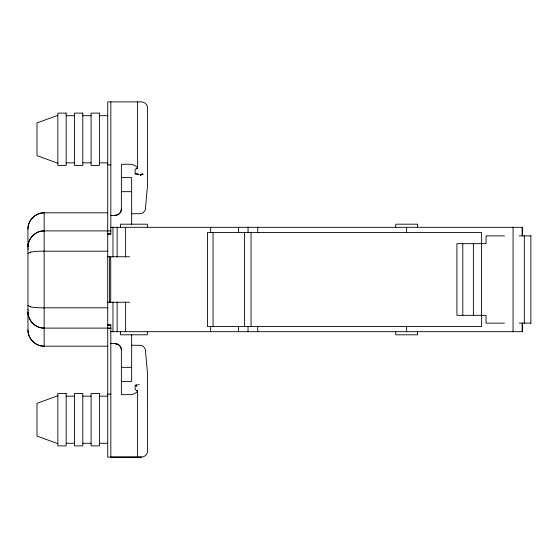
<?xml version="1.0" encoding="UTF-8"?>
<svg xmlns="http://www.w3.org/2000/svg" width="559" height="559" viewBox="0 0 559 559"><rect width="100%" height="100%" fill="white"/><g stroke="black" fill="none" stroke-linecap="round" stroke-linejoin="round"><path stroke-width="0.84" d="M522.295 323.682L522.288 331.69L110.389 331.69M135.138 173.849A6.072 2.543 -0.4 0 1 138.737 174.324L135.138 173.898L135.138 169.377L137.591 167.819L137.591 101.892M107.719 346.182L44.154 346.182C35.496 346.342 27.789 338.635 27.95 329.978L27.95 229.022C27.789 220.365 35.496 212.658 44.154 212.818L107.719 212.818M137.591 167.819C133.901 162.907 126.593 164.507 121.38 164.29L121.38 209.08C121.485 214.432 115.224 216.396 110.836 215.313M27.95 229.022C27.81 220.358 35.49 212.699 44.154 212.818L44.154 346.182C35.49 346.3 27.81 338.642 27.95 329.978M121.38 209.08C121.429 212.427 118.452 215.383 115.105 215.313M110.836 343.687C115.231 342.583 121.478 344.582 121.38 349.92L121.38 394.71L131.148 394.626L133.853 393.941L136.27 392.572L137.591 391.125L135.138 389.623L135.138 385.102M27.95 249.3L28.257 248.783M27.95 253.416L30.668 252.158M136.431 168.916L137.591 167.868M57.863 115.322L36.985 122.917L36.985 155.647L57.863 163.249M57.863 395.751L36.985 403.353L36.985 436.083L57.863 443.678M140.749 457.108C144.278 457.472 147.688 454.46 147.604 450.875L147.583 374.334L145.326 349.13L143.37 346.349L141.161 345.35L131.658 345.217M44.154 230.895C35.49 230.776 27.81 238.427 27.95 247.092C27.789 238.434 35.496 230.727 44.154 230.895L110.836 230.895M107.412 234.011L110.836 234.004L110.836 101.892M66.172 115.727L74.48 115.727M82.788 115.727L91.096 115.727M99.411 115.727L107.719 115.727M66.172 162.844L74.48 162.844M82.788 162.844L91.096 162.844M99.411 162.844L107.719 162.844M107.719 164.884L110.836 164.884M121.38 177.601L131.658 177.601L131.658 224.767M121.38 191.667L131.658 191.667M131.658 213.783L141.161 213.65L143.37 212.651L145.326 209.87L147.583 184.666L147.604 108.125C147.667 104.792 144.697 101.829 141.371 101.892L107.719 101.892L107.719 457.108L141.371 457.108M110.389 227.31L522.288 227.31L522.295 235.318M107.719 234.004L110.836 234.004M504.442 235.877L486.057 235.877L486.057 243.668L456.913 243.668L456.913 315.332L486.057 315.332L486.057 323.123L504.442 323.123M519.248 235.877L531.05 235.877M44.154 251.187L107.719 251.187M107.188 256.756L129.562 256.756M107.188 302.244L129.562 302.244M44.154 307.813L107.719 307.813M519.248 323.123L531.05 323.123M110.836 324.996L107.719 324.996L110.836 324.996L110.836 457.108L140.826 457.087M44.154 328.105C35.49 328.224 27.81 320.573 27.95 311.908C27.789 320.566 35.496 328.273 44.154 328.105L110.836 328.105M107.719 328.468L110.836 328.468M121.38 367.333L131.658 367.333M121.38 381.399L131.658 381.399L131.658 334.233M107.719 394.116L110.836 394.116M66.172 396.156L74.48 396.156M82.788 396.156L91.096 396.156M99.411 396.156L107.719 396.156M66.172 443.273L74.48 443.273M82.788 443.273L91.096 443.273M99.411 443.273L107.719 443.273M30.668 306.842L27.95 305.584M116.391 343.813C119.221 344.365 121.401 347.034 121.38 349.92M136.906 390.343L137.542 391.405M27.95 309.7L28.257 310.217M530.868 235.877L530.868 323.123M524.314 235.877L524.314 323.123M522.26 227.31L522.26 236.01M522.26 322.99L522.26 331.69M513.064 227.31L513.064 331.69M481.627 243.668L481.627 232.453L207.424 232.453L207.424 326.547L481.627 326.547L481.627 315.332M481.425 243.668L481.425 315.332M473.382 243.668L473.382 315.332M462.81 243.668L462.81 315.332M417.573 227.31L417.573 224.194L395.765 224.194L395.765 227.31M417.573 331.69L417.573 334.806L395.765 334.806L395.765 331.69M406.645 227.31L406.645 232.53M406.645 326.47L406.645 331.69M257.727 227.31L257.727 232.53M257.727 326.47L257.727 331.69M251.047 232.453L251.047 326.547M248.042 227.31L248.042 232.53M248.042 326.47L248.042 331.69M244.5 232.453L244.5 326.547M238.588 227.31L238.588 232.53M238.588 326.47L238.588 331.69M213.049 232.453L213.049 326.547M210.645 227.31L210.645 232.53M210.645 326.47L210.645 331.69M147.345 227.31L147.345 224.194L120.548 224.194L120.548 227.31M147.345 331.69L147.345 334.806L120.548 334.806L120.548 331.69M137.591 391.181L137.591 457.108M125.607 227.31L125.607 256.881M125.607 302.119L125.607 331.69M117.145 227.31L117.145 256.881M117.145 302.119L117.145 331.69M112.96 227.31L112.96 256.881M112.96 302.119L112.96 331.69M110.724 256.756L110.724 302.244M109.613 256.756L109.613 302.244M44.154 307.862A16.155 2.222 -0.2 0 1 30.465 306.856M30.465 252.144A16.155 2.222 0.2 0 1 44.154 251.138M139.226 384.508A6.114 2.599 0.7 0 1 136.417 385.102M136.389 385.046L136.347 386.409L135.767 385.088L136.389 385.046M142.37 173.877L140.016 174.911L142.37 173.877M143.02 174.247L140.365 175.128L143.02 174.247M66.172 113.114L57.863 113.114L57.863 165.457L66.172 165.457L66.172 113.114M82.788 113.114L74.48 113.114L74.48 165.457L82.788 165.457L82.788 113.114M99.411 113.114L91.096 113.114L91.096 165.457L99.411 165.457L99.411 113.114M66.172 393.543L57.863 393.543L57.863 445.886L66.172 445.886L66.172 393.543M82.788 393.543L74.48 393.543L74.48 445.886L82.788 445.886L82.788 393.543M99.411 393.543L91.096 393.543L91.096 445.886L99.411 445.886L99.411 393.543M116.048 343.75L115.147 343.687L116.978 343.96L116.048 343.75"/></g></svg>
